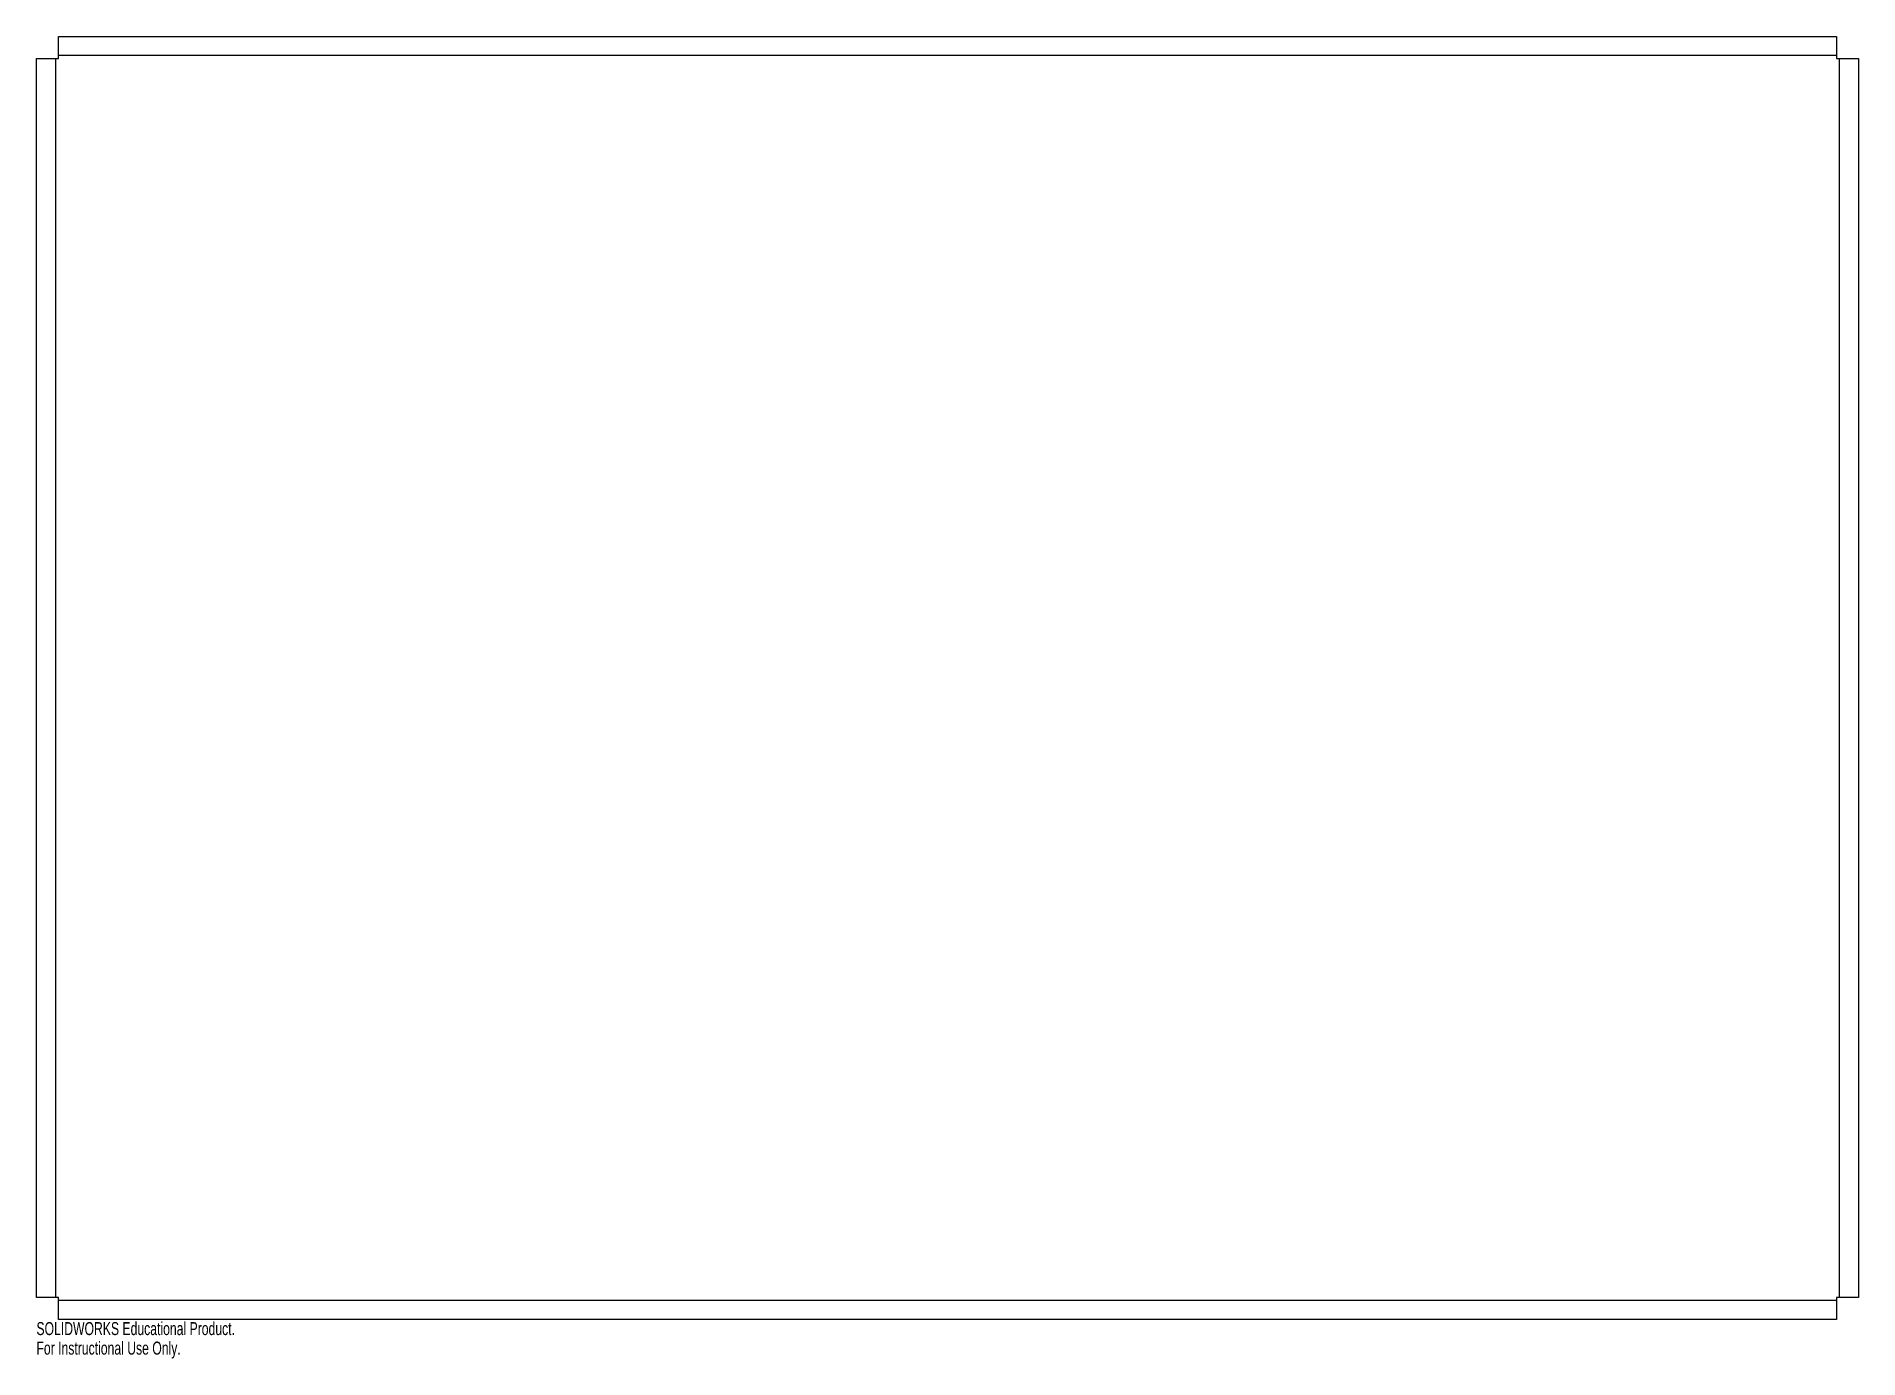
# Model space of a CAD drawing. Header units: millimetres. Extents: x -338 to 338, y -253 to 238.
import ezdxf

# ---------------------------------------------------------------- set-up
doc = ezdxf.new("R2010")
doc.units = ezdxf.units.MM
doc.styles.add('SLDTEXTSTYLE0', font='TXT', dxfattribs={"width": 0.7})

msp = doc.modelspace()

# ---------------------------------------------------------------- linework, layer by layer
at = {"color": 7, "linetype": 'Continuous', "lineweight": 25}
for p, q in [((-330.03, 230.03), (-330.03, 238.16)), ((-330.03, 238.16), (330.03, 238.16)), ((330.03, 238.16), (330.03, 230.03)), ((-338.16, -230.03), (-338.16, 230.03)), ((-338.16, 230.03), (-330.03, 230.03)), ((330.03, 230.03), (338.16, 230.03)), ((338.16, 230.03), (338.16, -230.03)), ((-330.03, -230.03), (-338.16, -230.03)), ((-330.03, -238.16), (-330.03, -230.03)), ((338.16, -230.03), (330.03, -230.03)), ((330.03, -230.03), (330.03, -238.16)), ((330.03, -238.16), (-330.03, -238.16))]:
    msp.add_line(p, q, dxfattribs=at)
at = {"color": 7, "linetype": 'Continuous'}
for p, q in [((-331.05, 230.03), (-331.05, -230.03)), ((330.03, 231.05), (-330.03, 231.05)), ((331.05, -230.03), (331.05, 230.03)), ((-330.03, -231.05), (330.03, -231.05))]:
    msp.add_line(p, q, dxfattribs=at)

# ---------------------------------------------------------------- texts
at = {"color": 7, "linetype": 'Continuous', "char_height": 4.8336, "attachment_point": 1, "style": 'SLDTEXTSTYLE0'}
for s, insert in [('SOLIDWORKS Educational Product.', (-338.16, -239.18)), ('For Instructional Use Only.', (-338.16, -246.43))]:
    msp.add_mtext(s, dxfattribs=dict(at, insert=insert))

doc.saveas('drawing.dxf')
